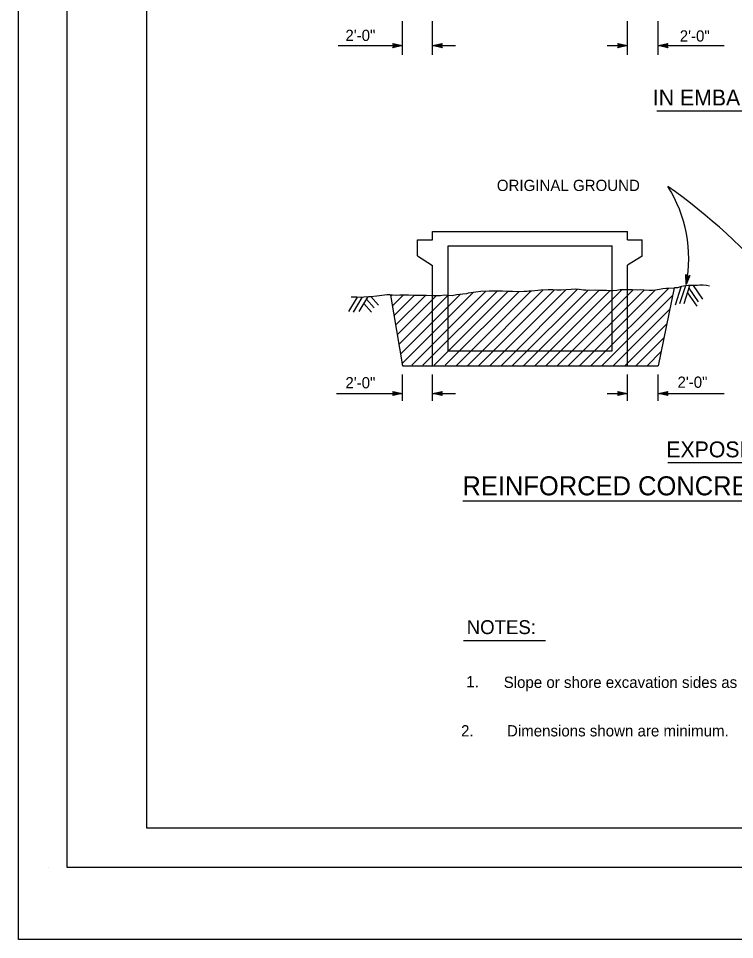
# Model space of a CAD drawing. Extents: x -894 to 866, y -476 to 714.
# Drawn here: x -894 to -443, y -476 to 104 of the extents above; entities that cross this region are included whole.
import ezdxf

# ---------------------------------------------------------------- set-up
doc = ezdxf.new("R2010")
doc.units = 0
for name, color, linetype in [('10 Sheet Format', 7, 'Continuous'), ('56 Stage 3 Anno', 7, 'Continuous'), ('57 Undefined', 7, 'Continuous'), ('59 Sndwall Anno', 7, 'Continuous'), ('60 Nongeo Data', 7, 'Continuous')]:
    doc.layers.add(name, color=color, linetype=linetype)

msp = doc.modelspace()

# ---------------------------------------------------------------- linework, layer by layer
at = {"layer": '10 Sheet Format'}
for p, q in [((-813.4509, 643.9567), (-813.4509, -406.0408)), ((-813.4509, -406.0408), (-438.2424, -406.0408)), ((-875.4157, -431.0506), (-875.4157, -431.0506))]:
    msp.add_line(p, q, dxfattribs=at)
for points in [[(-894.0439, 713.5635), (865.9554, 713.5635), (865.9554, -476.436), (-894.0439, -476.436)], [(-863.429, 668.9588), (836.571, 668.9588), (836.571, -431.0412), (-863.429, -431.0412)], [(-863.429, 668.9588), (836.571, 668.9588), (836.571, -431.0412), (-863.429, -431.0412)]]:
    msp.add_lwpolyline(points, close=True, dxfattribs=at)
at = {"layer": '56 Stage 3 Anno'}
for p, q in [((-652.3296, 80.7169), (-652.3296, 101.7625)), ((-633.4285, 80.7169), (-633.4285, 101.7625)), ((-510.6752, 80.7169), (-510.6752, 101.7625)), ((-491.361, 80.7169), (-491.361, 101.7625)), ((-657.5296, 86.3881), (-658.3296, 87.7279)), ((-658.3296, 87.7279), (-658.3296, 87.7279)), ((-658.3296, 87.7279), (-652.3296, 86.3881)), ((-658.1131, 87.372), (-653.7095, 86.3885)), ((-657.8792, 87.0125), (-655.0922, 86.3901)), ((-633.4285, 86.3881), (-627.4285, 87.7181)), ((-632.0375, 86.3917), (-627.6635, 87.359)), ((-630.6659, 86.3862), (-627.8407, 87.0122)), ((-627.4285, 87.7181), (-628.2285, 86.3881)), ((-627.4285, 87.7181), (-627.4285, 87.7181)), ((-515.8752, 86.3881), (-516.6752, 87.7279)), ((-516.6752, 87.7279), (-516.6752, 87.7279)), ((-516.6752, 87.7279), (-510.6752, 86.3881)), ((-516.4586, 87.372), (-512.0551, 86.3885)), ((-516.2248, 87.0125), (-513.4382, 86.3901)), ((-491.361, 86.3881), (-485.361, 87.7181)), ((-489.9701, 86.3917), (-485.5961, 87.359)), ((-488.5984, 86.3862), (-485.7732, 87.0122)), ((-485.361, 87.7181), (-486.161, 86.3881)), ((-485.361, 87.7181), (-485.361, 87.7181)), ((-692.8249, 86.3881), (-652.3296, 86.3881)), ((-652.3296, 86.3881), (-658.3296, 85.0578)), ((-658.3296, 85.0578), (-657.5296, 86.3881)), ((-658.3296, 85.0582), (-658.3296, 85.0582)), ((-653.7205, 86.3846), (-658.0946, 85.4173)), ((-655.0922, 86.3901), (-657.9174, 85.7641)), ((-657.7028, 86.6657), (-656.4737, 86.3913)), ((-656.4737, 86.3913), (-657.6824, 86.1236)), ((-652.3296, 86.3881), (-652.3296, 86.3881)), ((-633.4285, 86.3881), (-618.8722, 86.3881)), ((-627.4285, 85.0484), (-633.4285, 86.3881)), ((-633.4285, 86.3881), (-633.4285, 86.3881)), ((-627.645, 85.4039), (-632.0485, 86.3874)), ((-627.8789, 85.7637), (-630.6659, 86.3862)), ((-629.2844, 86.385), (-628.0757, 86.6527)), ((-628.0552, 86.1102), (-629.2844, 86.385)), ((-628.2285, 86.3881), (-627.4285, 85.0484)), ((-627.4285, 85.0484), (-627.4285, 85.0484)), ((-523.407, 86.3881), (-510.6752, 86.3881)), ((-510.6752, 86.3881), (-516.6752, 85.0578)), ((-516.6752, 85.0578), (-515.8752, 86.3881)), ((-516.6752, 85.0582), (-516.6752, 85.0582)), ((-512.0661, 86.3846), (-516.4405, 85.4173)), ((-513.4382, 86.3901), (-516.263, 85.7641)), ((-516.0488, 86.6657), (-514.8193, 86.3913)), ((-514.8193, 86.3913), (-516.0283, 86.1236)), ((-510.6752, 86.3881), (-510.6752, 86.3881)), ((-491.361, 86.3881), (-449.9497, 86.3881)), ((-485.361, 85.0484), (-491.361, 86.3881)), ((-491.361, 86.3881), (-491.361, 86.3881)), ((-485.5776, 85.4039), (-489.9811, 86.3874)), ((-485.8114, 85.7637), (-488.5984, 86.3862)), ((-487.2169, 86.385), (-486.0083, 86.6527)), ((-485.9878, 86.1102), (-487.2169, 86.385)), ((-486.161, 86.3881), (-485.361, 85.0484)), ((-485.361, 85.0484), (-485.361, 85.0484)), ((-473.7532, -63.8966), (-473.978, -57.7549)), ((-473.978, -57.7553), (-473.978, -57.7553)), ((-473.978, -57.7553), (-472.8142, -58.782)), ((-471.352, -58.2372), (-473.7532, -63.8966)), ((-473.5056, -62.5277), (-473.667, -58.0509)), ((-471.741, -58.386), (-473.5036, -62.5395)), ((-473.2524, -61.1797), (-473.3583, -58.2879)), ((-472.1371, -58.5509), (-473.2524, -61.1797)), ((-473.002, -59.821), (-473.0469, -58.5836)), ((-472.5099, -58.6616), (-473.002, -59.821)), ((-472.8142, -58.782), (-471.352, -58.2372)), ((-471.352, -58.2372), (-471.352, -58.2372)), ((-473.7532, -63.8966), (-473.7532, -63.8966)), ((-652.3296, -137.2673), (-652.3296, -120.6599)), ((-633.4285, -137.2673), (-633.4285, -120.6599)), ((-510.6752, -137.2673), (-510.6752, -120.6599)), ((-491.361, -137.2673), (-491.361, -120.6599)), ((-693.877, -132.6402), (-652.3296, -132.6402)), ((-657.5296, -132.6402), (-658.3296, -131.3004)), ((-658.3296, -131.3004), (-658.3296, -131.3004)), ((-658.3296, -131.3004), (-652.3296, -132.6402)), ((-652.3296, -132.6402), (-658.3296, -133.9705)), ((-658.3296, -133.9705), (-657.5296, -132.6402)), ((-658.1131, -131.6563), (-653.7095, -132.6398)), ((-653.7205, -132.6437), (-658.0946, -133.611)), ((-655.0922, -132.6382), (-657.9174, -133.2646)), ((-657.8792, -132.0158), (-655.0922, -132.6382)), ((-657.7028, -132.3626), (-656.4737, -132.637)), ((-656.4737, -132.637), (-657.6824, -132.9051)), ((-652.3296, -132.6402), (-652.3296, -132.6402)), ((-633.4285, -132.6402), (-627.4285, -131.3102)), ((-633.4285, -132.6402), (-618.8722, -132.6402)), ((-627.4285, -133.9803), (-633.4285, -132.6402)), ((-633.4285, -132.6402), (-633.4285, -132.6402)), ((-627.645, -133.6244), (-632.0485, -132.641)), ((-632.0375, -132.637), (-627.6635, -131.6697)), ((-630.6659, -132.6425), (-627.8407, -132.0161)), ((-627.8789, -133.265), (-630.6659, -132.6425)), ((-629.2844, -132.6437), (-628.0757, -132.3756)), ((-628.0552, -132.9181), (-629.2844, -132.6437)), ((-627.4285, -131.3102), (-628.2285, -132.6402)), ((-628.2285, -132.6402), (-627.4285, -133.9803)), ((-627.4285, -131.3102), (-627.4285, -131.3102)), ((-523.407, -132.6402), (-510.6752, -132.6402)), ((-515.8752, -132.6402), (-516.6752, -131.3004)), ((-516.6752, -131.3004), (-516.6752, -131.3004)), ((-516.6752, -131.3004), (-510.6752, -132.6402)), ((-510.6752, -132.6402), (-516.6752, -133.9705)), ((-516.6752, -133.9705), (-515.8752, -132.6402)), ((-516.4586, -131.6563), (-512.0551, -132.6398)), ((-512.0661, -132.6437), (-516.4405, -133.611)), ((-513.4382, -132.6382), (-516.263, -133.2646)), ((-516.2248, -132.0158), (-513.4382, -132.6382)), ((-516.0488, -132.3626), (-514.8193, -132.637)), ((-514.8193, -132.637), (-516.0283, -132.9051)), ((-510.6752, -132.6402), (-510.6752, -132.6402)), ((-491.361, -132.6402), (-485.361, -131.3102)), ((-491.361, -132.6402), (-449.9497, -132.6402)), ((-485.361, -133.9803), (-491.361, -132.6402)), ((-491.361, -132.6402), (-491.361, -132.6402)), ((-485.5776, -133.6244), (-489.9811, -132.641)), ((-489.9701, -132.637), (-485.5961, -131.6697)), ((-488.5984, -132.6425), (-485.7732, -132.0161)), ((-485.8114, -133.265), (-488.5984, -132.6425)), ((-487.2169, -132.6437), (-486.0083, -132.3756)), ((-485.9878, -132.9181), (-487.2169, -132.6437)), ((-485.361, -131.3102), (-486.161, -132.6402)), ((-486.161, -132.6402), (-485.361, -133.9803)), ((-485.361, -131.3102), (-485.361, -131.3102)), ((-658.3296, -133.9705), (-658.3296, -133.9705)), ((-627.4285, -133.9803), (-627.4285, -133.9803)), ((-516.6752, -133.9705), (-516.6752, -133.9705)), ((-485.361, -133.9803), (-485.361, -133.9803))]:
    msp.add_line(p, q, dxfattribs=at)
for centre, radius, start, end in [((-709.065, -317.806), 386.8369, 40.6347056, 54.65565), ((-557.2687, -47.6285), 85.085, 348.977325, 32.2173139)]:
    msp.add_arc(centre, radius, start, end, dxfattribs=at)
at = {"layer": '57 Undefined'}
for p, q in [((-492.2764, 45.3681), (-370.4774, 45.3681)), ((-485.3953, -176.1542), (-379.8837, -176.1542)), ((-614.4179, -200.0932), (-250.8529, -200.0932)), ((-613.9907, -288.0804), (-562.3972, -288.0804))]:
    msp.add_line(p, q, dxfattribs=at)
at = {"layer": '59 Sndwall Anno'}
for p, q in [((-480.5067, -76.8446), (-476.8244, -65.5104)), ((-477.7406, -76.0308), (-474.0583, -64.6966)), ((-475.0559, -76.0308), (-471.3737, -64.6966)), ((-466.9201, -77.658), (-472.8063, -69.1541)), ((-465.9442, -74.8919), (-471.8304, -66.3879)), ((-463.2595, -73.1836), (-469.1457, -64.6797)), ((-686.1512, -81.0824), (-680.6788, -71.8785)), ((-683.1414, -81.3265), (-677.6689, -72.1226)), ((-679.6429, -81.0824), (-674.1705, -71.8785)), ((-670.1245, -78.6418), (-674.9823, -73.208)), ((-667.4398, -77.0147), (-672.2977, -71.5812)), ((-671.8331, -81.4891), (-676.691, -76.0556))]:
    msp.add_line(p, q, dxfattribs=at)
for points in [[(-652.6359, -113.8745), (-607.8191, -69.0572)], [(-646.5304, -114.8398), (-600.1057, -68.4151)], [(-639.4733, -114.8536), (-592.9317, -68.3119)], [(-632.4163, -114.8678), (-585.9628, -68.4143)], [(-625.3592, -114.8819), (-578.8199, -68.3423)], [(-618.3021, -114.8957), (-571.4172, -68.0108)], [(-611.2454, -114.9099), (-563.7758, -67.4407)], [(-604.1884, -114.9241), (-556.7526, -67.4883)], [(-597.1313, -114.9378), (-549.4845, -67.2915)], [(-590.0742, -114.952), (-542.1235, -67.0013)], [(-583.0171, -114.9658), (-535.7472, -67.6958)], [(-575.9601, -114.98), (-528.8054, -67.8253)], [(-568.903, -114.9941), (-521.6417, -67.7324)], [(-561.8463, -115.0083), (-514.1822, -67.3442)], [(-554.7893, -115.0221), (-507.111, -67.3442)], [(-547.7322, -115.0363), (-500.0401, -67.3442)], [(-540.6751, -115.0504), (-493.2248, -67.6001)], [(-533.618, -115.0642), (-485.1768, -66.6234)], [(-481.3351, -66.4868), (-481.4327, -66.3891)], [(-659.6182, -71.3592), (-658.9965, -70.7375)], [(-658.6209, -77.4328), (-651.9414, -70.7533)], [(-657.6233, -83.5064), (-644.9954, -70.8781)], [(-656.6261, -89.58), (-638.0863, -71.0403)], [(-655.6284, -95.6536), (-631.3541, -71.3793)], [(-654.6308, -101.7272), (-624.0163, -71.1127)], [(-653.6335, -107.8008), (-616.0832, -70.2505)], [(-526.561, -115.0784), (-482.1973, -70.7143)], [(-519.5043, -115.0926), (-484.0087, -79.597)], [(-512.4472, -115.1063), (-485.8205, -88.4796)], [(-505.3901, -115.1205), (-487.6319, -97.3623)], [(-498.3331, -115.1347), (-489.4437, -106.2449)], [(-652.1961, -114.8284), (-652.5351, -114.4894)], [(-491.276, -115.1489), (-491.2551, -115.1276)]]:
    msp.add_lwpolyline(points, dxfattribs=at)
at = {"layer": '60 Nongeo Data'}
for p, q in [((-633.4285, -30.6238), (-510.6752, -30.6238)), ((-633.4285, -35.8502), (-633.4285, -30.6238)), ((-510.6752, -35.8502), (-510.6752, -30.6238)), ((-642.8753, -35.8502), (-633.4285, -35.8502)), ((-642.8753, -45.8636), (-642.8753, -35.8502)), ((-623.5289, -39.6317), (-520.2759, -39.6317)), ((-623.5289, -105.7552), (-623.5289, -39.6317)), ((-520.2759, -105.7552), (-520.2759, -39.6317)), ((-510.6752, -35.8502), (-501.4212, -35.8502)), ((-501.4212, -46.1986), (-501.4212, -35.8502)), ((-642.8753, -45.8636), (-633.4285, -52.0643)), ((-501.4212, -46.1986), (-510.6752, -51.897)), ((-633.4285, -115.0815), (-633.4285, -52.0643)), ((-510.6752, -115.0815), (-510.6752, -51.897)), ((-481.2233, -66.0978), (-491.361, -115.1087)), ((-659.7572, -70.6304), (-652.3296, -115.1087)), ((-623.5289, -105.7552), (-520.2759, -105.7552)), ((-652.3296, -115.1087), (-491.361, -115.1087))]:
    msp.add_line(p, q, dxfattribs=at)
for points in [[(-481.1721, -66.1824), (-481.324, -66.1974), (-484.5918, -66.447), (-486.452, -66.4478), (-488.413, -66.7966), (-490.4744, -67.195), (-493.0886, -67.6438), (-494.8984, -67.8434), (-497.0098, -67.6946), (-500.1268, -67.4966), (-502.6401, -67.3978), (-504.6008, -67.4978), (-507.5665, -67.3493), (-510.8846, -67.3505), (-513.6996, -67.3513), (-515.3082, -67.3517), (-517.3696, -67.7005), (-519.9842, -68.0001), (-521.3413, -67.9505), (-523.8547, -67.7521), (-526.1673, -67.8029), (-528.2787, -67.8529), (-530.8924, -67.5056), (-534.9145, -67.7556), (-536.8247, -67.6564), (-538.4838, -67.5576), (-541.1979, -67.1604), (-543.6609, -66.9619), (-546.0743, -67.1119), (-552.4589, -67.6612), (-555.2239, -67.5127), (-557.7877, -67.4139), (-560.5526, -67.3151), (-565.1778, -67.6151), (-570.8589, -68.2139), (-572.7187, -68.2143), (-573.8754, -68.3639), (-575.9868, -68.4643), (-580.5616, -68.5651), (-583.1254, -68.4167), (-586.5939, -68.3182), (-589.3085, -68.269), (-592.8274, -68.2202), (-595.7935, -68.1714), (-597.6533, -68.2218), (-602.9825, -68.323), (-606.2002, -68.921), (-610.8758, -69.5194), (-611.9321, -69.8678), (-614.2446, -70.1175), (-618.3167, -70.5167), (-621.082, -71.0647), (-626.1092, -70.7178), (-628.4722, -71.1663), (-629.93, -71.2167), (-634.1025, -71.2178), (-637.2194, -70.9698), (-639.23, -70.9206), (-641.3914, -70.8218), (-644.9607, -70.823), (-648.5804, -70.6745), (-651.3454, -70.6753), (-653.9091, -70.7261), (-656.3221, -70.9257), (-658.6347, -70.7273), (-660.2583, -70.5938)], [(-459.0024, -64.9966), (-461.0635, -64.699), (-463.1245, -64.4505), (-465.1855, -64.5009), (-466.8445, -64.6009), (-468.554, -64.7009), (-470.3134, -64.6021), (-472.2237, -64.7021), (-474.2851, -64.8521), (-476.6985, -65.3501), (-479.313, -65.9978), (-481.1721, -66.1824)], [(-660.2788, -70.5923), (-662.254, -70.4301), (-666.7288, -71.2273), (-668.4882, -71.3769), (-672.3595, -71.8261), (-673.6162, -71.8265), (-676.6831, -72.0261), (-678.4929, -72.1265), (-681.1071, -72.0277), (-684.676, -71.9789)]]:
    msp.add_lwpolyline(points, dxfattribs=at)

# ---------------------------------------------------------------- texts
at = {"layer": '57 Undefined'}
for s, height, p in [('2\'-0"', 7.0866, (-688.2387, 89.3307)), ('2\'-0"', 7.0866, (-477.7982, 88.9463)), ('IN EMBANKMENT', 10, (-494.7485, 48.7146)), ('ORIGINAL GROUND', 7.0866, (-592.9317, -5.131)), ('2\'-0"', 7.0866, (-688.2387, -129.3693)), ('2\'-0"', 7.0866, (-479.2291, -129.0378)), ('EXPOSED TOP', 10, (-486.2698, -172.8078)), ('REINFORCED CONCRETE BOX CULVERT', 12, (-614.5822, -196.7467)), ('NOTES:', 8.75, (-611.8789, -284.109)), ('1.', 7.0866, (-612.1328, -317.5709)), ('Slope or shore excavation sides as necessary.', 7.0866, (-588.6089, -317.9835)), ('2.', 7.0866, (-615.4344, -348.5232)), ('Dimensions shown are minimum.', 7.0866, (-586.5455, -348.5236))]:
    msp.add_text(s, height=height, dxfattribs=at).set_placement(p)

doc.saveas('drawing.dxf')
